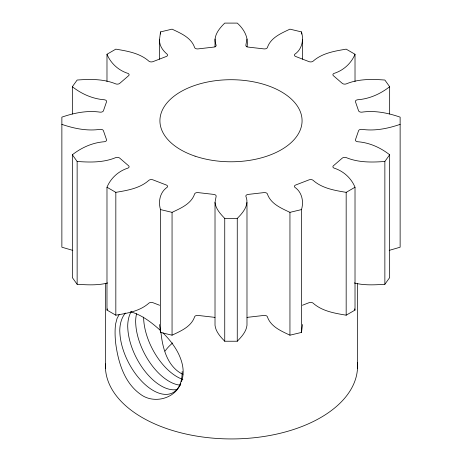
<?xml version="1.0" encoding="UTF-8"?>
<svg xmlns="http://www.w3.org/2000/svg" width="462" height="462" viewBox="0 0 462 462"><rect width="100%" height="100%" fill="white"/><g stroke="black" fill="none" stroke-linecap="round" stroke-linejoin="round"><path stroke-width="0.69" d="M159.505 59.217L159.505 39.824L160.493 31.918L172.055 29.152C180.827 33.322 191.372 37.63 194.669 47.701A2.951 1.704 0 0 0 198.319 48.868L213.548 47.118A2.951 1.704 0 0 0 216.147 45.236C212.433 36.648 218.994 28.754 224.74 23.1L237.26 23.1C243.982 29.1 248.856 37.641 246.985 46.945M302.494 324.515L301.507 332.421L289.945 335.187C281.173 331.011 270.628 326.703 267.331 316.637A2.951 1.704 0 0 0 263.681 315.465L248.452 317.215A2.951 1.704 0 0 0 247.031 317.538M246.985 39.039L245.853 45.236A2.951 1.704 0 0 0 248.452 47.118L263.681 48.868A2.951 1.704 0 0 0 267.331 47.701C270.628 37.63 281.173 33.322 289.945 29.152L301.507 31.918C303.892 39.963 302.067 49.295 294.779 54.262A2.951 1.704 0 0 0 295.928 56.578L308.835 61.561A2.951 1.704 0 0 0 312.982 61.284C322.083 53.118 334.552 51.109 346.171 49.145L355.018 54.256L355.018 81.555M400.132 124.359C387.861 128.575 374.792 131.254 361.798 129.325A2.951 1.704 0 0 0 358.529 130.827L355.503 139.616A2.951 1.704 0 0 0 357.524 141.724C369.334 142.579 380.417 147.522 389.657 154.782L384.863 161.457C371.893 162.428 358.402 162.676 346.159 157.571A2.951 1.704 0 0 0 342.146 158.235L333.518 165.685A2.951 1.704 0 0 0 333.991 168.081C343.451 171.05 351.23 178.089 355.018 187.243L346.171 192.354C334.552 190.39 322.083 188.38 312.982 180.209A2.951 1.704 0 0 0 308.835 179.937L295.928 184.916A2.951 1.704 0 0 0 294.779 187.231C302.067 192.198 303.892 201.536 301.507 209.581L289.945 212.347C281.173 208.171 270.628 203.869 267.331 193.797A2.951 1.704 0 0 0 263.681 192.631L248.452 194.381A2.951 1.704 0 0 0 245.853 196.263C249.567 204.851 243.006 212.745 237.26 218.399L237.26 341.233L224.74 341.233C220.42 336.792 215.748 331.71 215.015 325.294L215.015 202.454L216.147 196.263A2.951 1.704 0 0 0 213.548 194.381L198.319 192.631A2.951 1.704 0 0 0 194.669 193.797C191.372 203.869 180.827 208.171 172.055 212.347L160.493 209.581C158.108 201.536 159.933 192.198 167.221 187.231A2.951 1.704 0 0 0 166.072 184.916L153.165 179.937A2.951 1.704 0 0 0 149.018 180.209C139.917 188.38 127.448 190.39 115.829 192.354L106.982 187.243C110.77 178.089 118.549 171.05 128.009 168.081A2.951 1.704 0 0 0 128.482 165.685L119.854 158.235A2.951 1.704 0 0 0 115.841 157.571C103.598 162.676 90.107 162.428 77.137 161.457L72.343 154.782C81.583 147.522 92.666 142.579 104.476 141.724A2.951 1.704 0 0 0 106.497 139.616L103.471 130.827A2.951 1.704 0 0 0 100.202 129.325C87.208 131.254 74.139 128.575 61.868 124.359M181.404 381.883L182.299 379.054A44.288 33.622 34.4 0 0 182.299 364.322C179.475 352.032 171.639 341.626 162.924 332.819M159.615 305.267L153.165 302.777A2.951 1.704 0 0 0 149.018 303.049C139.917 311.215 127.448 313.224 115.829 315.188L106.982 310.077L107.53 308.893M355.018 54.256C351.23 63.404 343.451 70.449 333.991 73.418A2.951 1.704 0 0 0 333.518 75.808L342.146 83.264A2.951 1.704 0 0 0 346.159 83.928C358.402 78.823 371.893 79.071 384.863 80.041L389.657 86.717L389.657 114.016M180.809 383.466C174.711 399.116 153.315 404.238 140.257 394.109C124.174 382.559 118.168 361.983 115.685 343.237A44.387 13.34 77.1 0 1 115.685 323.683L117.065 318.433L119.15 314.622M72.343 114.016L72.343 86.717L77.137 80.041C90.107 79.071 103.598 78.823 115.841 83.928A2.951 1.704 0 0 0 119.854 83.264L128.482 75.808A2.951 1.704 0 0 0 128.009 73.418C118.549 70.449 110.77 63.404 106.982 54.256L115.829 49.145C127.448 51.109 139.917 53.118 149.018 61.284A2.951 1.704 0 0 0 153.165 61.561L166.072 56.578A2.951 1.704 0 0 0 167.221 54.262C162.832 50.618 159.361 45.755 159.505 39.824M354.279 282.958C364.218 285.556 374.705 284.91 384.863 284.292L389.657 277.616L389.657 154.782M237.26 341.233C241.58 336.792 246.252 331.71 246.985 325.294L246.985 202.454M389.657 86.717C380.417 93.977 369.334 98.92 357.524 99.775A2.951 1.704 0 0 0 355.503 101.883L358.529 110.672A2.951 1.704 0 0 0 361.798 112.174C374.792 110.245 387.861 112.924 400.132 117.134L400.132 247.199L389.183 250.392M302.385 305.267L308.835 302.777A2.951 1.704 0 0 1 312.982 303.049C322.083 311.215 334.552 313.224 346.171 315.188L355.018 310.077L355.018 187.243M159.505 324.515L160.493 332.421L172.055 335.187C180.827 331.011 191.372 326.703 194.669 316.637A2.951 1.704 0 0 1 198.319 315.465L213.548 317.215A2.951 1.704 0 0 1 214.969 317.538M107.721 282.958C97.782 285.556 87.295 284.91 77.137 284.292L72.343 277.616L72.343 154.782M215.015 202.454C215.748 208.876 220.42 213.952 224.74 218.399L237.26 218.399M72.817 250.392L61.868 247.199L61.868 117.134C74.139 112.924 87.208 110.245 100.202 112.174A2.951 1.704 0 0 0 103.471 110.672L106.497 101.883A2.951 1.704 0 0 0 104.476 99.775C92.666 98.92 81.583 93.977 72.343 86.717M130.717 311.838C141.984 315.015 151.53 322.441 160.1 330.163M182.946 374.399C167.446 366.857 162.566 348.354 160.978 332.536M354.469 308.893L355.018 310.077M143.566 317.111L143.63 318.301A47.009 25.214 62.4 0 0 182.865 379.441M384.863 161.457L384.863 284.292M357.484 283.408L357.484 368.433M346.171 192.354L346.171 315.188M302.494 39.824L302.494 59.217M301.507 31.918L301.507 34.072M301.507 209.581L301.507 332.421M289.945 212.347L289.945 335.187M224.74 218.399L224.74 341.233M215.015 39.039L215.015 46.945M172.055 212.347L172.055 335.187M160.493 31.918L160.493 34.072M160.493 209.581L160.493 332.421M115.829 192.354L115.829 315.188M106.982 54.256L106.982 81.555M106.982 187.243L106.982 310.077M105.469 283.408L105.469 368.433M77.137 161.457L77.137 284.292M357.397 362.554A126.074 72.788 0 0 1 232.605 438.935A126.074 72.788 0 0 1 105.469 363.86M165.09 351.062A71.079 41.037 0 0 1 172.742 342.919M180.434 385.181A47.009 25.214 62.4 0 1 135.695 322.88L135.632 321.691A47.009 28.967 57.4 0 1 136.561 313.733M177.518 389.391A47.009 25.214 62.4 0 1 145.501 371.933A47.009 25.214 62.4 0 1 127.76 327.466L127.697 326.276A47.009 28.967 57.4 0 1 131.185 311.59M182.178 371.448A47.009 25.214 62.4 0 1 151.807 389.651A47.009 25.214 62.4 0 1 119.831 332.045L119.762 330.856A47.009 28.967 57.4 0 1 125.41 313.017M195.051 156.15A71.079 41.037 0 0 0 302.073 121.027A71.079 41.037 0 0 0 195.876 85.072A71.079 41.037 0 0 0 195.051 156.15"/></g></svg>
